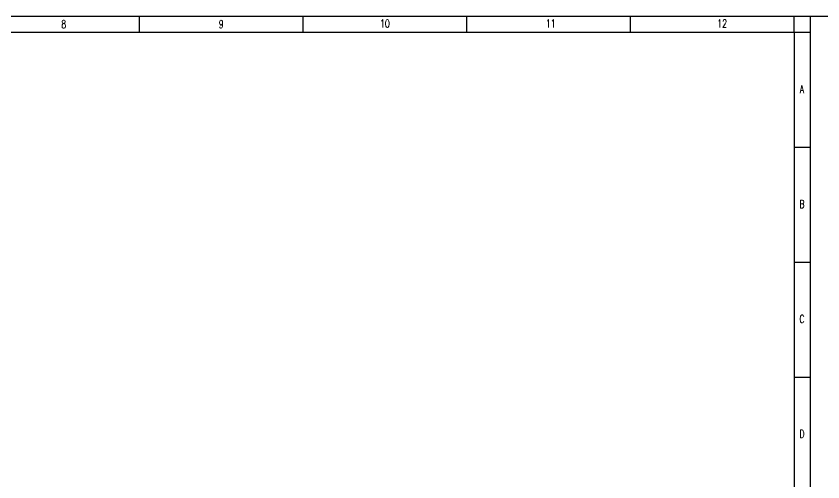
# Model space of a CAD drawing. Header units: inches. Extents: x 3186 to 109360, y -14990 to 740552.
# Drawn here: x 43198 to 68385, y 232165 to 246697 of the extents above; entities that cross this region are included whole.
import ezdxf
from ezdxf.enums import TextEntityAlignment as Align

# ---------------------------------------------------------------- set-up
doc = ezdxf.new("R2010")
doc.units = ezdxf.units.IN
doc.header["$MEASUREMENT"] = 0
doc.layers.add('图框', color=4, linetype='Continuous')
doc.styles.add('HZ', font='txt_____.ttf', dxfattribs={"width": 0.7, "bigfont": 'HZTXT'})
doc.styles.get("Standard").update_dxf_attribs({"font": 'txt', "bigfont": 'gbcbig.shx'})
doc.dimstyles.new('Standard-yuanban', dxfattribs={"dimtxt": 800, "dimasz": 0.18, "dimexe": 0.18, "dimexo": 0.0625, "dimgap": 0.09, "dimtad": 0, "dimtih": 1, "dimtoh": 1, "dimdec": 4, "dimlfac": 0.02, "dimzin": 0, "dimdsep": 46, "dimtxsty": 'Standard', "dimcen": 0.09, "dimadec": 0, "dimazin": 0, "dimtfac": 1, "dimtdec": 4, "dimtofl": 0, "dimtmove": 0, "dimatfit": 3, "dimfxl": 1, "dimtolj": 1, "dimtzin": 0, "dimarcsym": 0})

# ---------------------------------------------------------------- blocks, each defined once
blk = doc.blocks.new('*U44')
at = {"layer": '图框'}
blk.add_line((0, -250), (0, 250), dxfattribs=at)
blk = doc.blocks.new('*U45')
at = {"color": 0, "linetype": 'ByBlock', "lineweight": -2, "transparency": 16777216}
for p in [(40866.8, 0), (45975.15, 0), (51083.5, 0), (56191.85, 0)]:
    blk.add_blockref('*U44', p, dxfattribs=at)
blk = doc.blocks.new('*D79')
at = {"color": 0, "lineweight": -2, "transparency": 16777216}
for p, q in [((67985, 246697), (80741, 246697)), ((80741, 246697), (80741, 232247)), ((80741, 216997), (80741, 231447)), ((67985, 216997), (80741, 216997))]:
    blk.add_line(p, q, dxfattribs=at)
at = {"color": 0, "transparency": 16777216}
for points in [[(80741, 246697), (80741, 246697), (80741, 246697)], [(80741, 216997), (80741, 216997), (80741, 216997)]]:
    blk.add_solid(points, dxfattribs=at)
at = {"layer": 'Defpoints', "color": 0, "transparency": 16777216}
for p in [(67984, 246697), (80741, 246697), (67984, 216997)]:
    blk.add_point(p, dxfattribs=at)
at = {"color": 0, "transparency": 16777216, "insert": (80741, 231847), "char_height": 800, "attachment_point": 5}
blk.add_mtext('\\A1;594.0000', dxfattribs=at)

msp = doc.modelspace()

# ---------------------------------------------------------------- linework, layer by layer
at = {"layer": '图框'}
for p, q in [((4934.44132, 246697.14592), (67984.44132, 246697.14592)), ((67484.44132, 246197.14592), (67484.44132, 246697.14592)), ((67984.44132, 246697.14592), (67984.44132, 216997.14592)), ((67484.44132, 246197.14592), (67984.44132, 246197.14592)), ((67484.44132, 242609.64592), (67984.44132, 242609.64592)), ((67484.44132, 239022.14592), (67984.44132, 239022.14592)), ((67484.44132, 235434.64592), (67984.44132, 235434.64592))]:
    msp.add_line(p, q, dxfattribs=at)
at = {"layer": '图框', "color": 1}
for p, q in [((6184.44132, 246197.14592), (67484.44132, 246197.14592)), ((67484.44132, 246197.14592), (67484.44132, 217497.14592))]:
    msp.add_line(p, q, dxfattribs=at)

# ---------------------------------------------------------------- block references
at = {"linetype": 'Continuous'}
msp.add_blockref('*U45', (6184.44132, 246447.14592), dxfattribs=at)

# ---------------------------------------------------------------- texts
at = {"layer": '图框', "style": 'HZ', "width": 0.7}
for s, p in [('10', (54711.59183, 246341.82927)), ('11', (59890.85336, 246341.82927)), ('12', (65240.41758, 246341.82927)), ('8', (44684.54486, 246322.14592)), ('9', (49598.3877, 246324.39565)), ('A', (67732.48144, 244297.44794)), ('B', (67732.48144, 240709.94794)), ('C', (67732.48144, 237122.44794)), ('D', (67732.48144, 233534.94794))]:
    msp.add_text(s, height=250, dxfattribs=at).set_placement(p, align=Align.CENTER)

# ---------------------------------------------------------------- dimensions: what is measured, and where the dimension line sits
dim = msp.add_linear_dim(base=(80740.97563, 246697.14592), p1=(67984.44132, 216997.14592), p2=(67984.44132, 246697.14592), angle=90, dimstyle='Standard-yuanban')
dim.commit()
dim.dimension.update_dxf_attribs({"geometry": '*D79', "text_midpoint": (80740.97563, 231847.14592)})

doc.saveas('drawing.dxf')
